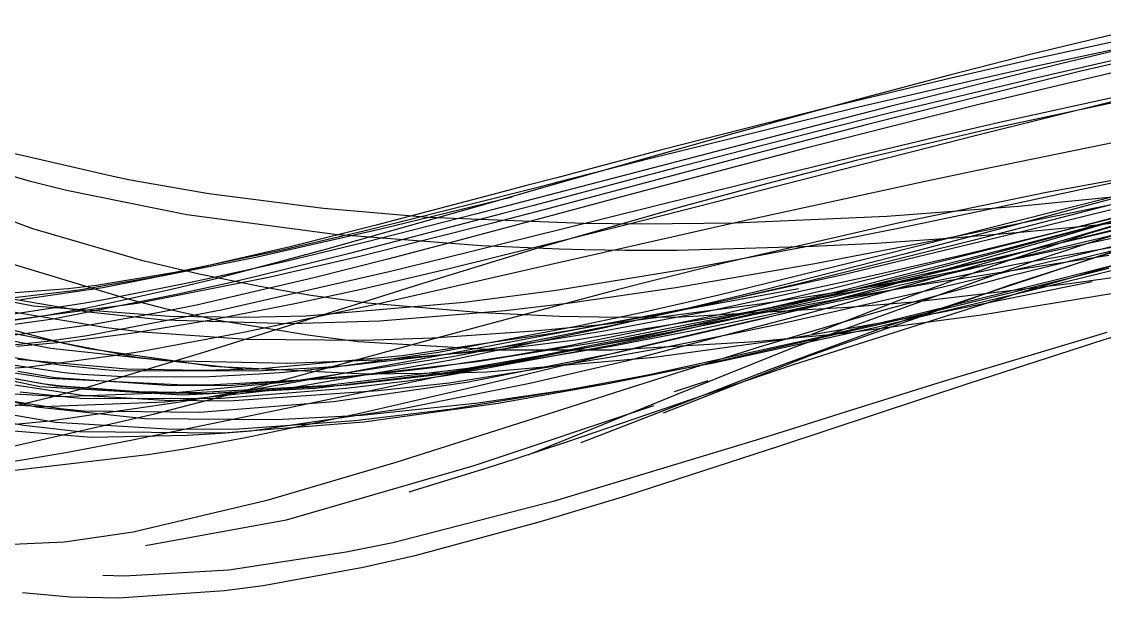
# Model space of a CAD drawing. Header units: metres. Extents: x -663 to 215, y -40 to 703.
# Drawn here: x -258.6 to -137.4, y 286.4 to 351 of the extents above; entities that cross this region are included whole.
import ezdxf

# ---------------------------------------------------------------- set-up
doc = ezdxf.new("R2010")
doc.units = ezdxf.units.M

msp = doc.modelspace()

# ---------------------------------------------------------------- linework, layer by layer
for p, q in [((-130.45, 350.97, -2313.93), (-145.43, 347.36, -2310.85)), ((-124.59, 350.51, -2317.03), (-142.33, 346.26, -2312.93)), ((-121.48, 349.72, -2311.42), (-140.21, 345.38, -2307.96)), ((-131.91, 349.68, -2313.48), (-137.61, 348.46, -2312.28)), ((-137.61, 348.46, -2312.28), (-145.51, 346.72, -2310.61)), ((-128.09, 348.53, -2306.31), (-145.44, 344.59, -2302.78)), ((-131.92, 348.79, -2312.97), (-144.83, 346.02, -2310.05)), ((-145.43, 347.36, -2310.85), (-154.77, 344.97, -2308.9)), ((-145.51, 346.72, -2310.61), (-154.57, 344.64, -2308.66)), ((-144.83, 346.02, -2310.05), (-151.75, 344.46, -2308.46)), ((-142.33, 346.26, -2312.93), (-146.82, 345.15, -2311.88)), ((-140.21, 345.38, -2307.96), (-142.9, 344.73, -2307.46)), ((-154.57, 344.64, -2308.66), (-168.75, 341.24, -2305.5)), ((-151.75, 344.46, -2308.46), (-165.38, 341.28, -2305.24)), ((-154.77, 344.97, -2308.9), (-164.21, 342.47, -2306.89)), ((-142.9, 344.73, -2307.46), (-163.95, 339.47, -2303.52)), ((-145.44, 344.59, -2302.78), (-161.35, 340.75, -2299.58)), ((-146.82, 345.15, -2311.88), (-158.87, 342.12, -2309.05)), ((-136.72, 345.2, -2305.56), (-151.47, 341.69, -2302.58)), ((-126.17, 344.76, -2307.33), (-149.15, 339.69, -2302.89)), ((-164.21, 342.47, -2306.89), (-178.88, 338.45, -2303.61)), ((-151.47, 341.69, -2302.58), (-162.15, 339.03, -2300.4)), ((-158.87, 342.12, -2309.05), (-161.45, 341.46, -2308.43)), ((-136.6, 341.99, -2316.28), (-151.89, 338.18, -2313.07)), ((-135.45, 342.12, -2301.98), (-150.62, 338.88, -2298.89)), ((-168.75, 341.24, -2305.5), (-186.94, 336.62, -2301.14)), ((-165.38, 341.28, -2305.24), (-185.3, 336.38, -2300.2)), ((-161.45, 341.46, -2308.43), (-180.01, 336.67, -2303.85)), ((-161.35, 340.75, -2299.58), (-169.6, 338.67, -2297.89)), ((-163.95, 339.47, -2303.52), (-176.28, 336.25, -2301.04)), ((-149.15, 339.69, -2302.89), (-155.58, 338.18, -2301.71)), ((-178.88, 338.45, -2303.61), (-199.16, 332.7, -2298.64)), ((-169.6, 338.67, -2297.89), (-185.37, 334.61, -2294.53)), ((-162.15, 339.03, -2300.4), (-171.25, 336.69, -2298.48)), ((-150.62, 338.88, -2298.89), (-165.2, 335.43, -2296.03)), ((-155.58, 338.18, -2301.71), (-163.68, 336.24, -2300.23)), ((-151.89, 338.18, -2313.07), (-156.85, 336.92, -2311.99)), ((-133.1, 338.1, -2303.82), (-151.64, 334.32, -2299.96)), ((-257.6, 333.09, -2286.35), (-273.91, 337.88, -2282.74)), ((-248.68, 333.72, -2296.16), (-262.35, 336.89, -2294.24)), ((-156.85, 336.92, -2311.99), (-167.28, 334.26, -2309.65)), ((-188.22, 335.64, -2299.39), (-198.29, 333.07, -2296.48)), ((-186.94, 336.62, -2301.14), (-195.63, 334.33, -2298.82)), ((-180.01, 336.67, -2303.85), (-192.3, 333.45, -2300.59)), ((-171.25, 336.69, -2298.48), (-190.89, 331.51, -2294.12)), ((-185.3, 336.38, -2300.2), (-188.22, 335.64, -2299.39)), ((-176.28, 336.25, -2301.04), (-184.01, 334.2, -2299.38)), ((-163.68, 336.24, -2300.23), (-177.79, 332.8, -2297.65)), ((-185.37, 334.61, -2294.53), (-190.33, 333.3, -2293.41)), ((-165.2, 335.43, -2296.03), (-175.22, 332.84, -2294.11)), ((-128.04, 334.79, -2298.29), (-143.89, 331.84, -2295.12)), ((-126.01, 335.16, -2318.59), (-140.98, 331.96, -2314.71)), ((-246.44, 333.25, -2296.44), (-248.68, 333.72, -2296.16)), ((-237.65, 331.71, -2297.39), (-246.44, 333.25, -2296.44)), ((-192.3, 333.45, -2300.59), (-207.79, 329.42, -2296.15)), ((-198.69, 333.51, -2297.94), (-202.07, 332.62, -2296.94)), ((-190.33, 333.3, -2293.41), (-201.26, 330.41, -2290.81)), ((-184.01, 334.2, -2299.38), (-200.13, 329.93, -2295.61)), ((-195.63, 334.33, -2298.82), (-198.69, 333.51, -2297.94)), ((-167.28, 334.26, -2309.65), (-182.53, 330.36, -2306.04)), ((-151.64, 334.32, -2299.96), (-157.47, 333.08, -2298.82)), ((-125.94, 334.04, -2322.74), (-143.25, 329.66, -2317.87)), ((-117.53, 333.59, -2275.92), (-139.29, 327.24, -2271.87)), ((-125.24, 334.19, -2314.15), (-138.09, 330.72, -2310.21)), ((-253.54, 332.06, -2287.18), (-257.6, 333.09, -2286.35)), ((-240.08, 329.37, -2289.64), (-253.54, 332.06, -2287.18)), ((-200.82, 332.42, -2295.69), (-216.87, 328.37, -2290.41)), ((-199.16, 332.7, -2298.64), (-207.15, 330.4, -2296.39)), ((-202.07, 332.62, -2296.94), (-205.29, 331.76, -2295.96)), ((-198.29, 333.07, -2296.48), (-200.82, 332.42, -2295.69)), ((-177.79, 332.8, -2297.65), (-198.1, 327.74, -2293.79)), ((-175.22, 332.84, -2294.11), (-184.73, 330.25, -2292.28)), ((-157.47, 333.08, -2298.82), (-179.06, 328.37, -2294.66)), ((-140.98, 331.96, -2314.71), (-150.37, 329.96, -2312.33)), ((-120.57, 332.93, -2316.27), (-138.87, 328.34, -2310.08)), ((-224.82, 330.07, -2298.58), (-237.65, 331.71, -2297.39)), ((-205.29, 331.76, -2295.96), (-218.91, 328.18, -2291.53)), ((-203.7, 331.32, -2297.8), (-218.37, 327.75, -2293.07)), ((-190.89, 331.51, -2294.12), (-198.8, 329.39, -2292.17)), ((-143.89, 331.84, -2295.12), (-160.35, 328.45, -2291.92)), ((-134.43, 331.07, -2312.25), (-151.99, 326.52, -2306.83)), ((-138.09, 330.72, -2310.21), (-147.95, 328.08, -2307.19)), ((-132.46, 331.76, -2308.27), (-147.03, 330.29, -2306.28)), ((-125.83, 331.77, -2324.05), (-143.47, 326.54, -2318.83)), ((-126.05, 331.22, -2324.81), (-142.57, 326.33, -2319.35)), ((-127.09, 331.44, -2321.06), (-141.73, 327.65, -2316.73)), ((-257.31, 327.78, -2278.98), (-265.16, 330.68, -2277.2)), ((-213.14, 329.05, -2299.56), (-224.82, 330.07, -2298.58)), ((-207.15, 330.4, -2296.39), (-224.58, 325.46, -2290.96)), ((-200.13, 329.93, -2295.61), (-205.91, 328.43, -2294.07)), ((-201.26, 330.41, -2290.81), (-204.73, 329.5, -2289.93)), ((-184.73, 330.25, -2292.28), (-200.69, 325.66, -2289.14)), ((-182.53, 330.36, -2306.04), (-191.06, 328.19, -2303.85)), ((-143.25, 329.66, -2317.87), (-162.15, 324.87, -2312.38)), ((-147.03, 330.29, -2306.28), (-161.78, 329.18, -2304.47)), ((-150.37, 329.96, -2312.33), (-160.3, 327.88, -2309.88)), ((-136.28, 330.54, -2313.56), (-154.16, 326.9, -2309.22)), ((-128.44, 329.61, -2315.5), (-147.87, 324.85, -2310.13)), ((-134.64, 330.43, -2311.03), (-146.2, 327.55, -2307.28)), ((-122.27, 330.1, -2309.42), (-138.61, 328.16, -2306.51)), ((-223.53, 327.15, -2292.42), (-240.08, 329.37, -2289.64)), ((-204.73, 329.5, -2289.93), (-221.76, 325.06, -2285.31)), ((-205.91, 328.43, -2294.07), (-220.75, 324.69, -2289.77)), ((-216.87, 328.37, -2290.41), (-220.45, 327.5, -2289.06)), ((-207.79, 329.42, -2296.15), (-220.08, 326.31, -2292.22)), ((-195.72, 328.38, -2301.05), (-213.14, 329.05, -2299.56)), ((-198.8, 329.39, -2292.17), (-211.24, 326.06, -2288.85)), ((-179.06, 328.37, -2294.66), (-200.14, 323.6, -2290.62)), ((-189.21, 328.3, -2301.63), (-195.72, 328.38, -2301.05)), ((-178.76, 328.41, -2302.63), (-189.21, 328.3, -2301.63)), ((-160.35, 328.45, -2291.92), (-179.86, 323.99, -2288.16)), ((-161.78, 329.18, -2304.47), (-178.76, 328.41, -2302.63)), ((-138.87, 328.34, -2310.08), (-153.45, 324.81, -2305.26)), ((-135.09, 329.03, -2318.58), (-149.25, 325.32, -2314.38)), ((-137.09, 328.48, -2318.49), (-148.27, 325.43, -2314.95)), ((-127.12, 328.71, -2313.11), (-147.04, 324.48, -2308.17)), ((-129.91, 329.09, -2318.51), (-143.62, 325.88, -2315.01)), ((-245, 324.21, -2281.48), (-257.31, 327.78, -2278.98)), ((-218.37, 327.75, -2293.07), (-232.36, 324.57, -2287.92)), ((-220.45, 327.5, -2289.06), (-229.57, 325.37, -2285.41)), ((-218.91, 328.18, -2291.53), (-228.52, 325.77, -2287.9)), ((-207.11, 325.9, -2295.07), (-223.53, 327.15, -2292.42)), ((-198.1, 327.74, -2293.79), (-211.06, 324.53, -2291.08)), ((-191.06, 328.19, -2303.85), (-210.61, 323.33, -2298.39)), ((-160.3, 327.88, -2309.88), (-168.84, 326.16, -2307.84)), ((-146.2, 327.55, -2307.28), (-166.64, 322.65, -2300.83)), ((-147.95, 328.08, -2307.19), (-159.7, 324.99, -2303.61)), ((-146.43, 327.4, -2305.15), (-153.88, 326.78, -2303.86)), ((-141.73, 327.65, -2316.73), (-151.02, 325.28, -2313.92)), ((-139.29, 327.24, -2271.87), (-149.76, 323.67, -2269.93)), ((-132.04, 328.11, -2313.95), (-148.29, 324.23, -2309.46)), ((-124.11, 327.92, -2297.14), (-147.29, 323.79, -2294.09)), ((-138.61, 328.16, -2306.51), (-146.43, 327.4, -2305.15)), ((-135.03, 327.5, -2271.39), (-140.03, 325.91, -2270.59)), ((-126.48, 328.12, -2273.1), (-138.5, 324.56, -2271.05)), ((-116.56, 328.09, -2320.33), (-137.56, 322.87, -2314.14)), ((-220.08, 326.31, -2292.22), (-229, 324.15, -2289.05)), ((-211.24, 326.06, -2288.85), (-217.61, 324.4, -2286.96)), ((-198.42, 325.53, -2296.47), (-207.11, 325.9, -2295.07)), ((-168.84, 326.16, -2307.84), (-183.27, 323.42, -2304.5)), ((-151.99, 326.52, -2306.83), (-171.79, 321.61, -2300.86)), ((-162.93, 326.16, -2302.31), (-170.06, 325.8, -2301.11)), ((-154.16, 326.9, -2309.22), (-169.83, 323.87, -2305.59)), ((-153.88, 326.78, -2303.86), (-162.93, 326.16, -2302.31)), ((-143.47, 326.54, -2318.83), (-162.28, 321.21, -2313.24)), ((-142.57, 326.33, -2319.35), (-156.77, 322.19, -2314.63)), ((-143.62, 325.88, -2315.01), (-151.76, 324, -2312.96)), ((-140.03, 325.91, -2270.59), (-145.55, 324.08, -2269.7)), ((-127.2, 326.05, -2315.32), (-142.34, 322.21, -2310.74)), ((-131.63, 327.01, -2313.83), (-141.5, 324.59, -2311.09)), ((-228.52, 325.77, -2287.9), (-241.68, 322.77, -2282.18)), ((-229.57, 325.37, -2285.41), (-241.45, 322.9, -2280.02)), ((-224.58, 325.46, -2290.96), (-237, 322.16, -2286.33)), ((-221.76, 325.06, -2285.31), (-232.15, 322.49, -2282)), ((-220.75, 324.69, -2289.77), (-230.78, 322.38, -2286.34)), ((-200.69, 325.66, -2289.14), (-214.06, 321.57, -2286.32)), ((-195.58, 325.45, -2296.93), (-198.42, 325.53, -2296.47)), ((-191.04, 325.37, -2297.66), (-195.58, 325.45, -2296.93)), ((-185.24, 325.35, -2298.6), (-191.04, 325.37, -2297.66)), ((-170.06, 325.8, -2301.11), (-185.24, 325.35, -2298.6)), ((-162.15, 324.87, -2312.38), (-180.71, 320.32, -2306.74)), ((-159.7, 324.99, -2303.61), (-175.17, 321.04, -2298.94)), ((-147.87, 324.85, -2310.13), (-168.86, 319.88, -2304.55)), ((-151.02, 325.28, -2313.92), (-167.67, 321.15, -2308.76)), ((-149.25, 325.32, -2314.38), (-166.1, 321.03, -2309.21)), ((-153.45, 324.81, -2305.26), (-163.55, 322.48, -2301.99)), ((-135.64, 325.51, -2274.48), (-161.71, 316.9, -2270.37)), ((-148.27, 325.43, -2314.95), (-158.1, 322.84, -2311.86)), ((-136.92, 324.82, -2296.14), (-157.75, 321.52, -2292.53)), ((-134.34, 325.86, -2290.05), (-148.18, 322.47, -2287.39)), ((-132.16, 324.9, -2273.41), (-147.02, 320.57, -2270.77)), ((-246.81, 319.95, -2284.14), (-259.98, 323.93, -2281.78)), ((-232.36, 324.57, -2287.92), (-249.49, 321.17, -2280.55)), ((-238.71, 322.7, -2282.69), (-245, 324.21, -2281.48)), ((-231.67, 323.53, -2288.03), (-237.4, 322.26, -2285.77)), ((-229, 324.15, -2289.05), (-231.67, 323.53, -2288.03)), ((-217.61, 324.4, -2286.96), (-225.89, 322.31, -2284.31)), ((-200.14, 323.6, -2290.62), (-219.1, 319.3, -2286.73)), ((-211.06, 324.53, -2291.08), (-217.47, 322.98, -2289.6)), ((-179.86, 323.99, -2288.16), (-188.88, 321.74, -2286.4)), ((-169.83, 323.87, -2305.59), (-185.38, 321.17, -2302.17)), ((-147.29, 323.79, -2294.09), (-168.17, 319.47, -2291.25)), ((-148.29, 324.23, -2309.46), (-168.09, 319.64, -2304.15)), ((-149.76, 323.67, -2269.93), (-160.62, 319.7, -2267.89)), ((-147.04, 324.48, -2308.17), (-158.81, 322.06, -2305.37)), ((-151.76, 324, -2312.96), (-155.53, 323.15, -2312.02)), ((-145.55, 324.08, -2269.7), (-148.82, 322.95, -2269.16)), ((-138.5, 324.56, -2271.05), (-148, 321.48, -2269.44)), ((-141.5, 324.59, -2311.09), (-147.18, 323.22, -2309.54)), ((-127.19, 323.65, -2304.39), (-141.33, 321.63, -2301.43)), ((-243.71, 322.38, -2281.15), (-252.19, 320.91, -2276.61)), ((-241.45, 322.9, -2280.02), (-250.21, 321.46, -2275.39)), ((-230.78, 322.38, -2286.34), (-245.63, 319.43, -2280.47)), ((-241.68, 322.77, -2282.18), (-243.71, 322.38, -2281.15)), ((-237.4, 322.26, -2285.77), (-239.85, 321.74, -2284.74)), ((-225.89, 322.31, -2284.31), (-239.03, 319.24, -2279.6)), ((-232.1, 321.36, -2283.93), (-238.71, 322.7, -2282.69)), ((-217.47, 322.98, -2289.6), (-236.07, 318.72, -2284.86)), ((-232.15, 322.49, -2282), (-235.77, 321.65, -2280.73)), ((-210.61, 323.33, -2298.39), (-220.24, 321.09, -2295.28)), ((-183.27, 323.42, -2304.5), (-198.76, 320.88, -2301.13)), ((-163.55, 322.48, -2301.99), (-181.8, 318.54, -2296.22)), ((-166.64, 322.65, -2300.83), (-180.1, 319.7, -2296.74)), ((-155.53, 323.15, -2312.02), (-175.23, 318.8, -2307.2)), ((-148.82, 322.95, -2269.16), (-172.35, 314.44, -2265.22)), ((-158.1, 322.84, -2311.86), (-169.51, 319.96, -2308.28)), ((-152.35, 323.26, -2310.81), (-166.42, 320.83, -2307.85)), ((-148.18, 322.47, -2287.39), (-162.1, 318.69, -2284.58)), ((-147.18, 323.22, -2309.54), (-155.33, 321.29, -2307.35)), ((-136.92, 323.36, -2313.36), (-148, 320.59, -2310)), ((-137.56, 322.87, -2314.14), (-146.23, 320.74, -2311.63)), ((-257.27, 319.15, -2290.33), (-272.61, 322.03, -2287.53)), ((-253.36, 321.08, -2273.53), (-263.97, 320.25, -2266.71)), ((-249.49, 321.17, -2280.55), (-258.66, 319.85, -2275.83)), ((-250.21, 321.46, -2275.39), (-253.36, 321.08, -2273.53)), ((-239.85, 321.74, -2284.74), (-249.58, 319.8, -2280.47)), ((-237, 322.16, -2286.33), (-241.81, 320.99, -2284.28)), ((-235.77, 321.65, -2280.73), (-241.44, 320.39, -2278.62)), ((-228.6, 320.73, -2284.58), (-232.1, 321.36, -2283.93)), ((-214.06, 321.57, -2286.32), (-230.15, 316.49, -2282.51)), ((-220.24, 321.09, -2295.28), (-228.01, 319.41, -2292.53)), ((-185.38, 321.17, -2302.17), (-197.22, 319.46, -2299.72)), ((-171.65, 321.06, -2294.06), (-194.05, 316.98, -2290.39)), ((-188.88, 321.74, -2286.4), (-192.66, 320.76, -2285.64)), ((-175.17, 321.04, -2298.94), (-182.99, 319.14, -2296.61)), ((-171.79, 321.61, -2300.86), (-181.21, 319.43, -2298.1)), ((-167.67, 321.15, -2308.76), (-180.01, 318.29, -2304.8)), ((-158.81, 322.06, -2305.37), (-177.71, 318.4, -2301.04)), ((-166.1, 321.03, -2309.21), (-177.6, 318.27, -2305.53)), ((-155.33, 321.29, -2307.35), (-174.08, 317.03, -2302.43)), ((-162.28, 321.21, -2313.24), (-172.48, 318.52, -2310.19)), ((-148, 321.48, -2269.44), (-170.51, 313.54, -2265.49)), ((-157.75, 321.52, -2292.53), (-167.78, 319.79, -2290.78)), ((-156.77, 322.19, -2314.63), (-166.48, 319.45, -2311.39)), ((-142.34, 322.21, -2310.74), (-160.47, 317.72, -2305.41)), ((-141.33, 321.63, -2301.43), (-158.38, 319.63, -2297.92)), ((-138.79, 321.86, -2306.64), (-156.06, 318.36, -2303.44)), ((-252.19, 320.91, -2276.61), (-261.86, 319.79, -2270.63)), ((-251.09, 318.46, -2289.48), (-260.92, 320.15, -2287.51)), ((-241.44, 320.39, -2278.62), (-255.06, 317.69, -2273.02)), ((-241.81, 320.99, -2284.28), (-251.2, 318.92, -2279.96)), ((-242.49, 318.84, -2284.87), (-246.81, 319.95, -2284.14)), ((-226.21, 320.34, -2285.02), (-228.6, 320.73, -2284.58)), ((-219.89, 319.47, -2286.17), (-226.21, 320.34, -2285.02)), ((-198.76, 320.88, -2301.13), (-209.07, 319.55, -2299.04)), ((-192.66, 320.76, -2285.64), (-199.36, 319, -2284.28)), ((-180.71, 320.32, -2306.74), (-189.09, 318.42, -2304.08)), ((-169.51, 319.96, -2308.28), (-186.33, 316.03, -2303.04)), ((-168.86, 319.88, -2304.55), (-181.46, 317.13, -2301.34)), ((-166.42, 320.83, -2307.85), (-175.98, 319.36, -2305.88)), ((-147.02, 320.57, -2270.77), (-172.36, 312.52, -2266.36)), ((-146.23, 320.74, -2311.63), (-163.1, 316.72, -2306.84)), ((-148, 320.59, -2310), (-157.42, 318.3, -2307.2)), ((-136.18, 320.6, -2301.8), (-151.21, 318.13, -2299.2)), ((-249.07, 316.71, -2291.15), (-263.8, 319.19, -2287.76)), ((-245.63, 319.43, -2280.47), (-260.44, 317.45, -2273.27)), ((-251.7, 319.44, -2279.45), (-259.96, 318.15, -2275.28)), ((-242.04, 317.98, -2292.97), (-257.27, 319.15, -2290.33)), ((-251.2, 318.92, -2279.96), (-256.16, 318, -2277.39)), ((-249.58, 319.8, -2280.47), (-251.7, 319.44, -2279.45)), ((-236.07, 318.72, -2284.86), (-251.26, 315.83, -2280.05)), ((-239.03, 319.24, -2279.6), (-243.33, 318.37, -2277.84)), ((-236.59, 317.54, -2285.82), (-242.49, 318.84, -2284.87)), ((-228.01, 319.41, -2292.53), (-234.52, 318.11, -2290.03)), ((-219.1, 319.3, -2286.73), (-233.55, 316.23, -2283.32)), ((-209.07, 319.55, -2299.04), (-226.79, 318.01, -2295.66)), ((-207.09, 318.37, -2288.51), (-219.89, 319.47, -2286.17)), ((-204.47, 318.63, -2298.27), (-218.48, 317.46, -2295.57)), ((-199.36, 319, -2284.28), (-212.72, 315.4, -2281.47)), ((-197.22, 319.46, -2299.72), (-204.47, 318.63, -2298.27)), ((-184.86, 318.74, -2295.34), (-197.37, 316.38, -2291.71)), ((-175.23, 318.8, -2307.2), (-193.56, 315.18, -2302.9)), ((-182.99, 319.14, -2296.61), (-193.52, 316.69, -2293.49)), ((-175.98, 319.36, -2305.88), (-193.3, 317.08, -2302.38)), ((-181.21, 319.43, -2298.1), (-192.48, 316.97, -2294.85)), ((-180.1, 319.7, -2296.74), (-184.86, 318.74, -2295.34)), ((-166.15, 318.97, -2296.35), (-184.83, 317.92, -2292.68)), ((-168.17, 319.47, -2291.25), (-182.99, 316.08, -2289)), ((-171.9, 318.81, -2303.15), (-182.6, 316.55, -2300.4)), ((-167.78, 319.79, -2290.78), (-178.57, 317.84, -2288.87)), ((-166.48, 319.45, -2311.39), (-172.13, 317.9, -2309.51)), ((-168.09, 319.64, -2304.15), (-171.9, 318.81, -2303.15)), ((-162.1, 318.69, -2284.58), (-167.56, 317.1, -2283.42)), ((-158.38, 319.63, -2297.92), (-166.15, 318.97, -2296.35)), ((-160.62, 319.7, -2267.89), (-163.96, 318.4, -2267.24)), ((-125.08, 319.2, -2287.1), (-137.48, 315.36, -2284.33)), ((-255.06, 317.69, -2273.02), (-267.36, 315.99, -2266.92)), ((-253.7, 314.92, -2286.1), (-266.98, 318.37, -2283.15)), ((-256.16, 318, -2277.39), (-265.87, 316.59, -2271.87)), ((-242.69, 317.56, -2291.08), (-251.09, 318.46, -2289.48)), ((-243.33, 318.37, -2277.84), (-250.75, 317.03, -2274.57)), ((-237.37, 317.58, -2288.86), (-246.09, 316.12, -2285.1)), ((-228.47, 317.17, -2293.71), (-242.69, 317.56, -2291.08)), ((-233.58, 317.85, -2294.45), (-242.04, 317.98, -2292.97)), ((-234.52, 318.11, -2290.03), (-237.37, 317.58, -2288.86)), ((-226.61, 315.88, -2287.36), (-236.59, 317.54, -2285.82)), ((-226.79, 318.01, -2295.66), (-233.58, 317.85, -2294.45)), ((-218.48, 317.46, -2295.57), (-228.47, 317.17, -2293.71)), ((-198.39, 317.98, -2290.12), (-207.09, 318.37, -2288.51)), ((-191.83, 317.87, -2291.35), (-198.39, 317.98, -2290.12)), ((-180.01, 318.29, -2304.8), (-197.12, 314.73, -2299.08)), ((-192.48, 317.7, -2302.98), (-196.72, 316.82, -2301.57)), ((-177.71, 318.4, -2301.04), (-196.62, 315.32, -2296.98)), ((-181.8, 318.54, -2296.22), (-193.62, 316.3, -2292.61)), ((-189.09, 318.42, -2304.08), (-192.48, 317.7, -2302.98)), ((-184.83, 317.92, -2292.68), (-191.83, 317.87, -2291.35)), ((-177.6, 318.27, -2305.53), (-190.94, 315.32, -2301.08)), ((-172.13, 317.9, -2309.51), (-190.79, 313.02, -2303.29)), ((-178.57, 317.84, -2288.87), (-185.54, 316.53, -2287.6)), ((-176.12, 317.61, -2309.1), (-179.32, 316.84, -2308.13)), ((-172.48, 318.52, -2310.19), (-176.12, 317.61, -2309.1)), ((-156.06, 318.36, -2303.44), (-172.9, 315.43, -2300.43)), ((-160.47, 317.72, -2305.41), (-170.2, 315.43, -2302.65)), ((-163.96, 318.4, -2267.24), (-170.18, 315.95, -2266.02)), ((-151.21, 318.13, -2299.2), (-166.56, 316.09, -2296.63)), ((-157.42, 318.3, -2307.2), (-161.42, 317.35, -2306.03)), ((-250.75, 317.03, -2274.57), (-264.7, 315.18, -2267.58)), ((-245.68, 313.39, -2285.99), (-261.96, 316.55, -2282.69)), ((-245.03, 316.21, -2292.03), (-249.07, 316.71, -2291.15)), ((-233.55, 316.23, -2283.32), (-245.33, 314.04, -2280.07)), ((-233.4, 315.41, -2294.44), (-245.03, 316.21, -2292.03)), ((-230.15, 316.49, -2282.51), (-238.24, 313.95, -2280.25)), ((-201.22, 316.32, -2300.81), (-212.62, 315.55, -2298.57)), ((-196.72, 316.82, -2301.57), (-211.92, 313.95, -2296.39)), ((-193.52, 316.69, -2293.49), (-210.51, 313.08, -2288.51)), ((-192.48, 316.97, -2294.85), (-210.16, 313.51, -2289.88)), ((-194.05, 316.98, -2290.39), (-206.64, 314.6, -2288.05)), ((-193.3, 317.08, -2302.38), (-201.22, 316.32, -2300.81)), ((-193.62, 316.3, -2292.61), (-200.01, 315.24, -2290.7)), ((-197.37, 316.38, -2291.71), (-199.91, 315.96, -2290.99)), ((-185.54, 316.53, -2287.6), (-195.02, 314.68, -2285.82)), ((-182.6, 316.55, -2300.4), (-192.6, 314.62, -2297.89)), ((-179.32, 316.84, -2308.13), (-191.99, 313.9, -2304.28)), ((-181.46, 317.13, -2301.34), (-190.49, 315.33, -2299.1)), ((-161.42, 317.35, -2306.03), (-181.98, 312.65, -2300.12)), ((-163.1, 316.72, -2306.84), (-181.17, 312.77, -2301.91)), ((-174.08, 317.03, -2302.43), (-178.97, 316.02, -2301.19)), ((-167.56, 317.1, -2283.42), (-175.96, 314.57, -2281.56)), ((-161.71, 316.9, -2270.37), (-174.92, 312, -2268.22)), ((-255.72, 315.19, -2278.36), (-266.71, 314.03, -2273.76)), ((-255.3, 314.4, -2285.91), (-262.04, 315.7, -2284.59)), ((-253.74, 315.11, -2281.41), (-259.12, 314.61, -2278.54)), ((-251.26, 315.83, -2280.05), (-255.72, 315.19, -2278.36)), ((-246.09, 316.12, -2285.1), (-253.74, 315.11, -2281.41)), ((-220.24, 315.31, -2297.07), (-233.4, 315.41, -2294.44)), ((-220.94, 315.16, -2288.22), (-226.61, 315.88, -2287.36)), ((-212.72, 315.4, -2281.47), (-224.81, 312.07, -2278.71)), ((-205.25, 314.21, -2290.57), (-220.94, 315.16, -2288.22)), ((-212.62, 315.55, -2298.57), (-220.24, 315.31, -2297.07)), ((-199.91, 315.96, -2290.99), (-215.97, 313.58, -2286.49)), ((-190.49, 315.33, -2299.1), (-208.7, 312.16, -2294.69)), ((-193.56, 315.18, -2302.9), (-207.61, 312.91, -2299.76)), ((-196.62, 315.32, -2296.98), (-206.21, 314.15, -2295.06)), ((-200.01, 315.24, -2290.7), (-203.86, 314.67, -2289.56)), ((-190.94, 315.32, -2301.08), (-203.4, 312.92, -2296.72)), ((-186.33, 316.03, -2303.04), (-192.66, 314.72, -2301.09)), ((-176.46, 315.15, -2295.03), (-192.5, 314.22, -2292.51)), ((-182.99, 316.08, -2289), (-190.72, 314.24, -2287.68)), ((-170.2, 315.43, -2302.65), (-188.52, 311.42, -2297.61)), ((-172.9, 315.43, -2300.43), (-187.79, 313.4, -2297.84)), ((-178.97, 316.02, -2301.19), (-184.94, 314.83, -2299.69)), ((-166.56, 316.09, -2296.63), (-176.46, 315.15, -2295.03)), ((-137.15, 316.18, -2278.99), (-155.48, 310.7, -2275.7)), ((-137.48, 315.36, -2284.33), (-152.59, 310.49, -2280.9)), ((-242.56, 313.03, -2288.27), (-255.3, 314.4, -2285.91)), ((-251.11, 314.36, -2286.64), (-253.7, 314.92, -2286.1)), ((-238.24, 313.95, -2280.25), (-251.51, 309.95, -2275.95)), ((-237.21, 312.37, -2289.3), (-251.11, 314.36, -2286.64)), ((-245.33, 314.04, -2280.07), (-248.02, 313.62, -2279.23)), ((-211.92, 313.95, -2296.39), (-223.99, 312.22, -2291.98)), ((-208.18, 314.07, -2288.29), (-222.22, 312.44, -2284.19)), ((-206.21, 314.15, -2295.06), (-217.98, 313.13, -2292.79)), ((-206.64, 314.6, -2288.05), (-214.28, 313.14, -2286.48)), ((-195.02, 314.68, -2285.82), (-212.4, 311.16, -2282.36)), ((-192.6, 314.62, -2297.89), (-211.58, 311.48, -2293.21)), ((-192.66, 314.72, -2301.09), (-210.88, 311.37, -2295.47)), ((-191.99, 313.9, -2304.28), (-208.78, 310.58, -2299.05)), ((-203.86, 314.67, -2289.56), (-208.18, 314.07, -2288.29)), ((-192.5, 314.22, -2292.51), (-205.25, 314.21, -2290.57)), ((-190.72, 314.24, -2287.68), (-204.4, 310.94, -2285.09)), ((-197.12, 314.73, -2299.08), (-203.97, 313.54, -2296.66)), ((-187.96, 314.26, -2298.94), (-193.03, 313.35, -2297.7)), ((-184.94, 314.83, -2299.69), (-187.96, 314.26, -2298.94)), ((-175.96, 314.57, -2281.56), (-187.32, 311.02, -2278.89)), ((-172.35, 314.44, -2265.22), (-185.28, 309.26, -2262.76)), ((-256.3, 310.46, -2283.01), (-269.53, 312.9, -2279.04)), ((-254.74, 310.17, -2282.42), (-269.18, 312.76, -2278.11)), ((-256.57, 310.1, -2274.25), (-269.08, 312.74, -2267.34)), ((-253.82, 311.68, -2279.16), (-264.19, 313.2, -2273.86)), ((-254.29, 312.55, -2274.56), (-261, 313.63, -2272.29)), ((-246.81, 312.08, -2277.94), (-258.99, 313.18, -2274.29)), ((-248.02, 313.62, -2279.23), (-257.74, 312.32, -2275.96)), ((-249.31, 312.02, -2276.16), (-254.29, 312.55, -2274.56)), ((-233.84, 312.07, -2288.18), (-245.68, 313.39, -2285.99)), ((-228.78, 312.72, -2290.78), (-242.56, 313.03, -2288.27)), ((-215.97, 313.58, -2286.49), (-232.11, 312.1, -2282.06)), ((-210.51, 313.08, -2288.51), (-228.97, 309.9, -2283.14)), ((-217.98, 313.13, -2292.79), (-228.78, 312.72, -2290.78)), ((-210.16, 313.51, -2289.88), (-228.58, 310.68, -2284.84)), ((-207.61, 312.91, -2299.76), (-223.59, 311.04, -2296.33)), ((-214.28, 313.14, -2286.48), (-222.34, 311.63, -2284.67)), ((-203.97, 313.54, -2296.66), (-212.59, 312.25, -2293.52)), ((-203.4, 312.92, -2296.72), (-211.43, 311.65, -2293.76)), ((-193.03, 313.35, -2297.7), (-210.75, 310.53, -2293.42)), ((-187.79, 313.4, -2297.84), (-206.48, 311.75, -2294.65)), ((-190.79, 313.02, -2303.29), (-201.72, 310.49, -2299.66)), ((-181.17, 312.77, -2301.91), (-197.34, 309.76, -2297.69)), ((-181.98, 312.65, -2300.12), (-192.96, 310.43, -2297.1)), ((-170.51, 313.54, -2265.49), (-186.79, 307.17, -2262.3)), ((-251.8, 309.13, -2283.42), (-266.67, 311.39, -2279.2)), ((-257.74, 312.32, -2275.96), (-265.66, 311.69, -2272.85)), ((-255.53, 311.05, -2289.69), (-263.24, 312.21, -2288)), ((-254.84, 311.11, -2275.65), (-259.01, 311.82, -2273.48)), ((-251.84, 311.48, -2280.14), (-253.82, 311.68, -2279.16)), ((-246.52, 311.18, -2282.62), (-251.84, 311.48, -2280.14)), ((-247.3, 311.85, -2276.79), (-249.31, 312.02, -2276.16)), ((-231.68, 311.89, -2281.44), (-247.3, 311.85, -2276.79)), ((-238.46, 311.93, -2280.31), (-246.81, 312.08, -2277.94)), ((-232.11, 312.1, -2282.06), (-238.46, 311.93, -2280.31)), ((-232, 311.52, -2288.82), (-237.6, 311.23, -2286.51)), ((-220.17, 311.54, -2292.31), (-237.21, 312.37, -2289.3)), ((-218.36, 311.56, -2291.34), (-235.42, 310.21, -2284.55)), ((-224.81, 312.07, -2278.71), (-234.65, 309.4, -2276.25)), ((-229.22, 311.72, -2289.94), (-232, 311.52, -2288.82)), ((-225.28, 312.23, -2283.3), (-231.68, 311.89, -2281.44)), ((-223.99, 312.22, -2291.98), (-229.22, 311.72, -2289.94)), ((-222.34, 311.63, -2284.67), (-228.48, 310.52, -2283.16)), ((-211.43, 311.65, -2293.76), (-225.68, 309.93, -2288.22)), ((-222.22, 312.44, -2284.19), (-225.28, 312.23, -2283.3)), ((-208.7, 312.16, -2294.69), (-224.68, 310.21, -2290.92)), ((-211.58, 311.48, -2293.21), (-222.12, 310.29, -2290.67)), ((-210.24, 311.63, -2294.01), (-220.17, 311.54, -2292.31)), ((-212.59, 312.25, -2293.52), (-218.36, 311.56, -2291.34)), ((-210.88, 311.37, -2295.47), (-215.41, 310.74, -2294.07)), ((-206.48, 311.75, -2294.65), (-210.24, 311.63, -2294.01)), ((-188.52, 311.42, -2297.61), (-196.44, 309.92, -2295.51)), ((-174.92, 312, -2268.22), (-196, 303.84, -2264.48)), ((-172.36, 312.52, -2266.36), (-188.42, 307.05, -2263.52)), ((-256.94, 307.83, -2283.05), (-270.16, 310.74, -2279.29)), ((-254.1, 310.17, -2283.63), (-256.3, 310.46, -2283.01)), ((-241.15, 310.32, -2292.69), (-255.53, 311.05, -2289.69)), ((-242.31, 310.24, -2281.53), (-254.84, 311.11, -2275.65)), ((-244.23, 309.42, -2285.22), (-254.74, 310.17, -2282.42)), ((-245.46, 309.55, -2285.89), (-254.1, 310.17, -2283.63)), ((-237.6, 311.23, -2286.51), (-246.52, 311.18, -2282.62)), ((-235.42, 310.21, -2284.55), (-242.31, 310.24, -2281.53)), ((-237.76, 310.29, -2293.39), (-241.15, 310.32, -2292.69)), ((-228.58, 310.68, -2284.84), (-240.95, 309.48, -2281.49)), ((-228.48, 310.52, -2283.16), (-240.85, 308.38, -2279.78)), ((-224.68, 310.21, -2290.92), (-239.18, 309.43, -2287.46)), ((-222.12, 310.29, -2290.67), (-237.81, 309.32, -2286.84)), ((-223.59, 311.04, -2296.33), (-237.76, 310.29, -2293.39)), ((-212.4, 311.16, -2282.36), (-230.6, 307.33, -2278.3)), ((-208.78, 310.58, -2299.05), (-223.7, 308.42, -2294.2)), ((-215.41, 310.74, -2294.07), (-222.25, 309.92, -2291.94)), ((-210.75, 310.53, -2293.42), (-218.67, 309.65, -2291.54)), ((-201.72, 310.49, -2299.66), (-215.94, 307.65, -2294.93)), ((-204.4, 310.94, -2285.09), (-210.07, 309.59, -2283.85)), ((-192.96, 310.43, -2297.1), (-205.27, 308.25, -2293.79)), ((-187.32, 311.02, -2278.89), (-191.3, 309.75, -2277.89)), ((-181.79, 310.79, -2260.97), (-185.58, 309.53, -2260.29)), ((-152.59, 310.49, -2280.9), (-173.78, 303.47, -2275.99)), ((-155.48, 310.7, -2275.7), (-166.31, 307.31, -2273.85)), ((-254.14, 309, -2277.83), (-268.25, 309.77, -2273.63)), ((-254.22, 307.66, -2282.87), (-266, 309.46, -2277.52)), ((-252.03, 308.8, -2282.27), (-258.75, 309.5, -2279.83)), ((-240.55, 309.19, -2281.9), (-256.57, 310.1, -2274.25)), ((-251.51, 309.95, -2275.95), (-255.48, 308.89, -2274.39)), ((-240.95, 309.48, -2281.49), (-254.14, 309, -2277.83)), ((-242.58, 308.56, -2285.8), (-251.8, 309.13, -2283.42)), ((-239.18, 309.43, -2287.46), (-245.46, 309.55, -2285.89)), ((-237.81, 309.32, -2286.84), (-244.23, 309.42, -2285.22)), ((-234.65, 309.4, -2276.25), (-243.85, 307.02, -2273.69)), ((-228.97, 309.9, -2283.14), (-242.55, 308.38, -2279.15)), ((-225.68, 309.93, -2288.22), (-240.55, 309.19, -2281.9)), ((-222.25, 309.92, -2291.94), (-236.7, 308.77, -2287.37)), ((-218.67, 309.65, -2291.54), (-235.34, 308.51, -2287.58)), ((-210.07, 309.59, -2283.85), (-220.41, 307.18, -2281.38)), ((-196.44, 309.92, -2295.51), (-210.42, 307.61, -2291.87)), ((-197.34, 309.76, -2297.69), (-207.49, 308.28, -2295.16)), ((-191.3, 309.75, -2277.89), (-198.18, 307.54, -2276.1)), ((-185.28, 309.26, -2262.76), (-194.59, 305.45, -2260.74)), ((-255.48, 308.89, -2274.39), (-265.98, 306.39, -2269.73)), ((-256.22, 307.87, -2274.94), (-263.57, 308.29, -2272.49)), ((-244.81, 306.53, -2286.14), (-256.94, 307.83, -2283.05)), ((-242.55, 308.38, -2279.15), (-256.22, 307.87, -2274.94)), ((-240.85, 308.38, -2279.78), (-255.42, 306.26, -2274.92)), ((-236.7, 308.77, -2287.37), (-252.03, 308.8, -2282.27)), ((-235.34, 308.51, -2287.58), (-242.58, 308.56, -2285.8)), ((-223.7, 308.42, -2294.2), (-238.69, 307.25, -2288.97)), ((-207.49, 308.28, -2295.16), (-220.56, 306.89, -2291.97)), ((-205.27, 308.25, -2293.79), (-220.28, 306.16, -2289.85)), ((-187.88, 307.99, -2259.7), (-207.98, 301.26, -2256.27)), ((-258.34, 305.78, -2279.61), (-264.3, 306.85, -2277.75)), ((-254.79, 306.13, -2280.24), (-262.28, 307.39, -2277.94)), ((-243.85, 307.02, -2273.69), (-259.86, 303.34, -2268.58)), ((-251.63, 307.4, -2283.98), (-254.22, 307.66, -2282.87)), ((-238.69, 307.25, -2288.97), (-251.63, 307.4, -2283.98)), ((-230.6, 307.33, -2278.3), (-246.55, 304.05, -2274.12)), ((-230.14, 306.4, -2289.68), (-244.81, 306.53, -2286.14)), ((-215.94, 307.65, -2294.93), (-232.9, 305.15, -2289.24)), ((-220.56, 306.89, -2291.97), (-230.14, 306.4, -2289.68)), ((-220.41, 307.18, -2281.38), (-224.84, 306.21, -2280.18)), ((-210.42, 307.61, -2291.87), (-221.28, 306.3, -2289.11)), ((-198.18, 307.54, -2276.1), (-216.7, 301.64, -2270.89)), ((-188.42, 307.05, -2263.52), (-197.63, 303.91, -2261.81)), ((-166.31, 307.31, -2273.85), (-172.23, 305.45, -2272.86)), ((-250.75, 304.42, -2282.98), (-266.27, 305.69, -2277.08)), ((-255.42, 306.26, -2274.92), (-265.78, 305.31, -2270.48)), ((-252.09, 305.06, -2281.43), (-258.34, 305.78, -2279.61)), ((-241.68, 305.34, -2283.85), (-254.79, 306.13, -2280.24)), ((-234.28, 305.38, -2285.79), (-241.68, 305.34, -2283.85)), ((-220.28, 306.16, -2289.85), (-236.01, 304.92, -2285.75)), ((-221.28, 306.3, -2289.11), (-234.28, 305.38, -2285.79)), ((-224.84, 306.21, -2280.18), (-233.36, 304.43, -2277.68)), ((-194.59, 305.45, -2260.74), (-201.95, 302.47, -2258.94)), ((-172.23, 305.45, -2272.86), (-176.4, 304.15, -2272.16)), ((-236.01, 304.92, -2285.75), (-252.09, 305.06, -2281.43)), ((-240.06, 304.65, -2286.77), (-250.75, 304.42, -2282.98)), ((-233.36, 304.43, -2277.68), (-240.37, 303.15, -2275.35)), ((-236.26, 304.87, -2288.09), (-240.06, 304.65, -2286.77)), ((-232.9, 305.15, -2289.24), (-236.26, 304.87, -2288.09)), ((-176.4, 304.15, -2272.16), (-199.09, 297.27, -2268.42)), ((-246.55, 304.05, -2274.12), (-253.62, 302.73, -2271.92)), ((-240.37, 303.15, -2275.35), (-244.47, 302.51, -2273.85)), ((-197.63, 303.91, -2261.81), (-203.49, 301.97, -2260.67)), ((-173.78, 303.47, -2275.99), (-191, 297.87, -2271.85)), ((-244.47, 302.51, -2273.85), (-261.61, 300.49, -2266.75)), ((-253.62, 302.73, -2271.92), (-259.87, 301.69, -2269.76)), ((-216.7, 301.64, -2270.89), (-231.14, 297.4, -2266.14)), ((-203.49, 301.97, -2260.67), (-206.43, 301.03, -2260.07)), ((-207.98, 301.26, -2256.27), (-228.98, 295.17, -2252.78)), ((-206.43, 301.03, -2260.07), (-215.26, 298.31, -2258.22)), ((-231.14, 297.4, -2266.14), (-246.08, 293.84, -2260.44)), ((-199.09, 297.27, -2268.42), (-217.03, 292.64, -2265.43)), ((-191, 297.87, -2271.85), (-200.55, 295, -2269.48)), ((-228.98, 295.17, -2252.78), (-244.71, 292.32, -2249.91)), ((-200.55, 295, -2269.48), (-214.57, 291.19, -2265.92)), ((-246.08, 293.84, -2260.44), (-253.77, 292.71, -2257.03)), ((-253.77, 292.71, -2257.03), (-267.79, 292.08, -2249.96)), ((-217.03, 292.64, -2265.43), (-222.27, 291.61, -2264.51)), ((-222.27, 291.61, -2264.51), (-235.39, 289.61, -2262.05)), ((-214.57, 291.19, -2265.92), (-220.36, 289.9, -2264.4)), ((-235.39, 289.61, -2262.05), (-247.05, 288.93, -2259.53)), ((-220.36, 289.9, -2264.4), (-231.55, 287.83, -2261.38)), ((-247.05, 288.93, -2259.53), (-249.49, 289, -2258.92)), ((-235.89, 287.29, -2260.16), (-247.72, 286.44, -2256.7)), ((-231.55, 287.83, -2261.38), (-235.89, 287.29, -2260.16)), ((-253.15, 286.58, -2254.98), (-258.49, 287.06, -2253.18)), ((-247.72, 286.44, -2256.7), (-253.15, 286.58, -2254.98))]:
    msp.add_line(p, q)

doc.saveas('drawing.dxf')
